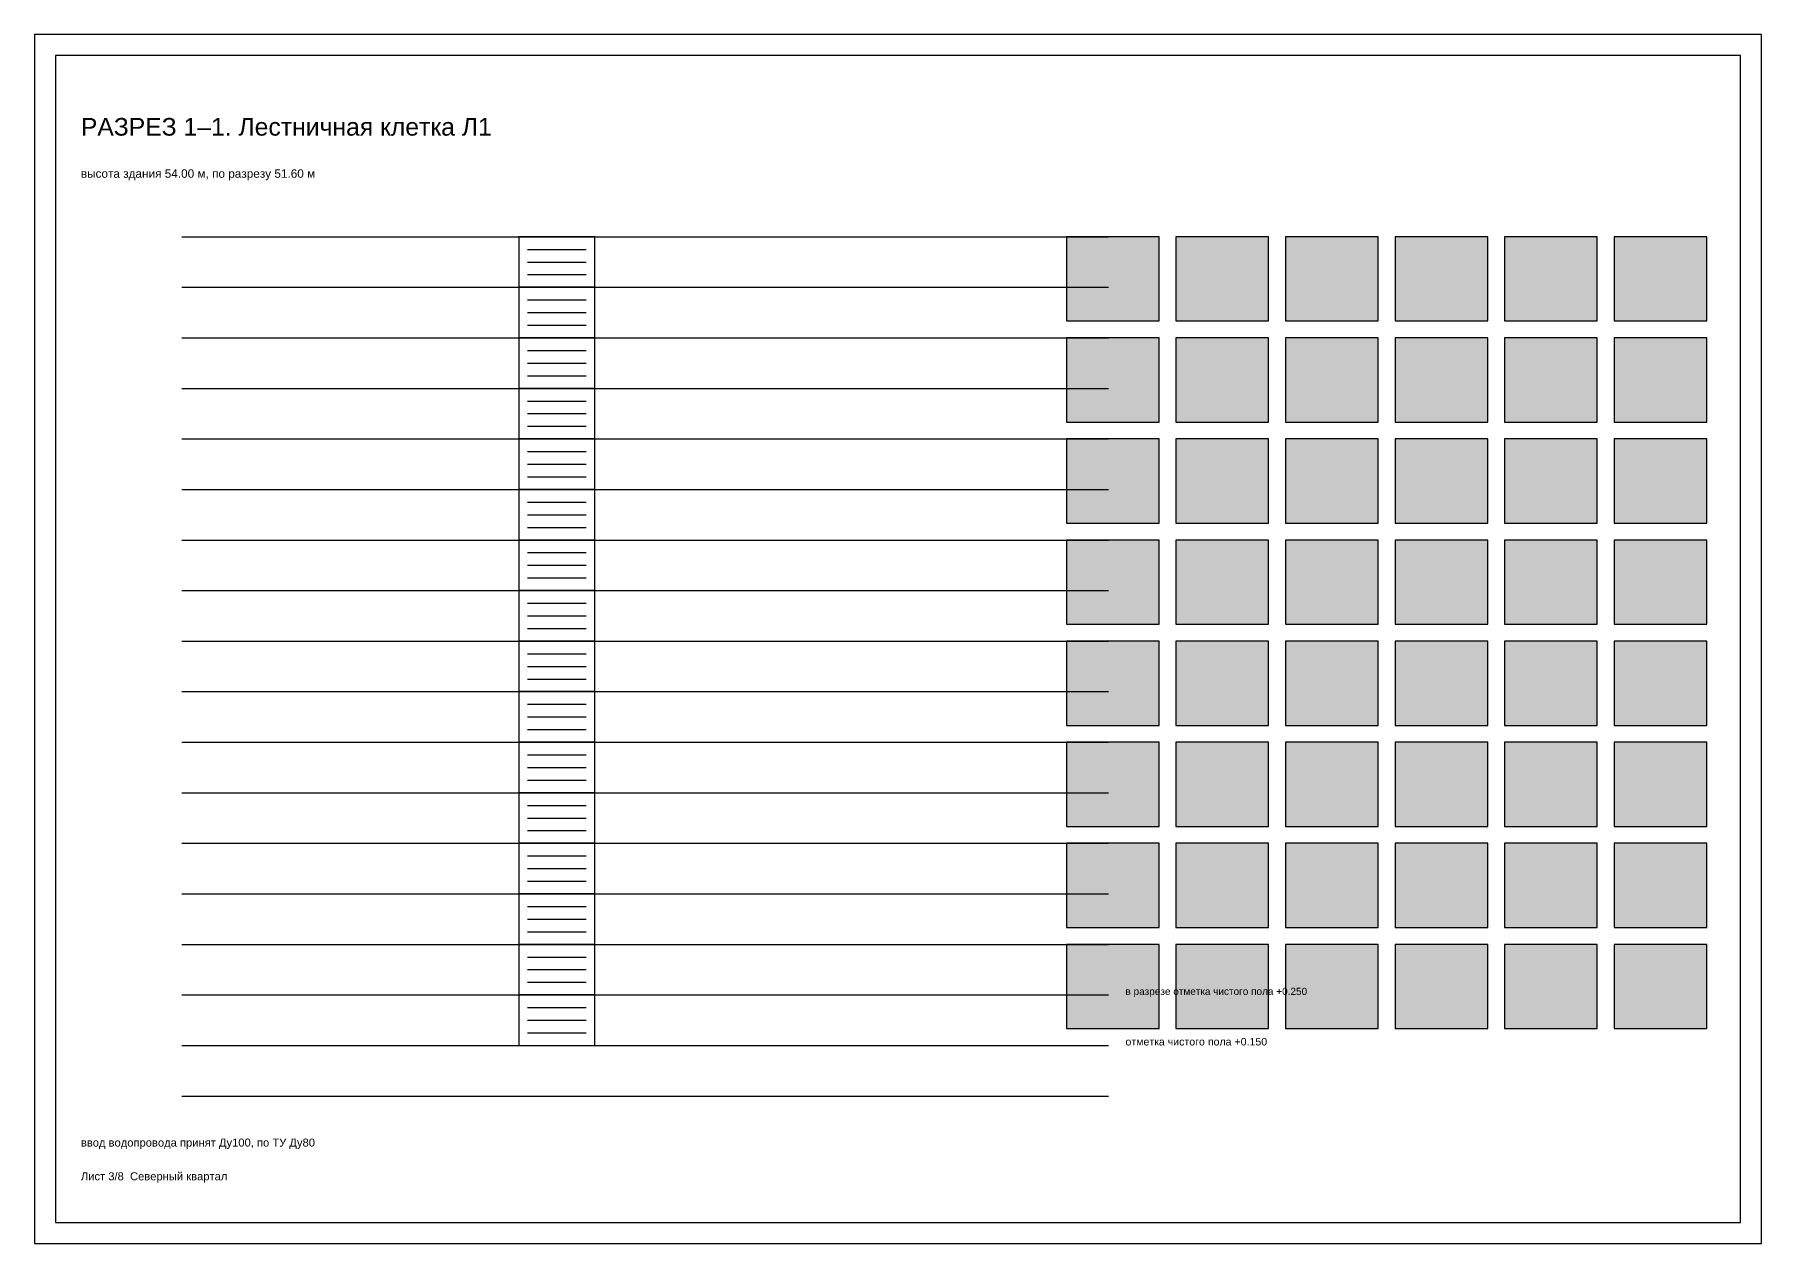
# Model space of a CAD drawing. Header units: millimetres. Extents: x 5 to 3395, y 5 to 292.
# Drawn here: x 860 to 1270, y 5 to 292 of the extents above; entities that cross this region are included whole.
import ezdxf

# ---------------------------------------------------------------- set-up
doc = ezdxf.new("R2010")
doc.units = ezdxf.units.MM
for name, color, linetype in [('DIM', 3, 'Continuous'), ('GRAPH', 7, 'Continuous'), ('TABLE', 5, 'Continuous'), ('TABLE_FILL', 8, 'Continuous'), ('TEXT', 2, 'Continuous')]:
    doc.layers.add(name, color=color, linetype=linetype)
doc.styles.get("Standard").update_dxf_attribs({"font": 'arial.ttf'})

msp = doc.modelspace()

# ---------------------------------------------------------------- hatches: boundary and pattern name
at = {"layer": 'TABLE_FILL'}
for points in [[(1105, 224), (1127, 224), (1127, 244), (1105, 244)], [(1131, 224), (1153, 224), (1153, 244), (1131, 244)], [(1157, 224), (1179, 224), (1179, 244), (1157, 244)], [(1183, 224), (1205, 224), (1205, 244), (1183, 244)], [(1209, 224), (1231, 224), (1231, 244), (1209, 244)], [(1235, 224), (1257, 224), (1257, 244), (1235, 244)], [(1105, 200), (1127, 200), (1127, 220), (1105, 220)], [(1131, 200), (1153, 200), (1153, 220), (1131, 220)], [(1157, 200), (1179, 200), (1179, 220), (1157, 220)], [(1183, 200), (1205, 200), (1205, 220), (1183, 220)], [(1209, 200), (1231, 200), (1231, 220), (1209, 220)], [(1235, 200), (1257, 200), (1257, 220), (1235, 220)], [(1105, 176), (1127, 176), (1127, 196), (1105, 196)], [(1131, 176), (1153, 176), (1153, 196), (1131, 196)], [(1157, 176), (1179, 176), (1179, 196), (1157, 196)], [(1183, 176), (1205, 176), (1205, 196), (1183, 196)], [(1209, 176), (1231, 176), (1231, 196), (1209, 196)], [(1235, 176), (1257, 176), (1257, 196), (1235, 196)], [(1105, 152), (1127, 152), (1127, 172), (1105, 172)], [(1131, 152), (1153, 152), (1153, 172), (1131, 172)], [(1157, 152), (1179, 152), (1179, 172), (1157, 172)], [(1183, 152), (1205, 152), (1205, 172), (1183, 172)], [(1209, 152), (1231, 152), (1231, 172), (1209, 172)], [(1235, 152), (1257, 152), (1257, 172), (1235, 172)], [(1105, 128), (1127, 128), (1127, 148), (1105, 148)], [(1131, 128), (1153, 128), (1153, 148), (1131, 148)], [(1157, 128), (1179, 128), (1179, 148), (1157, 148)], [(1183, 128), (1205, 128), (1205, 148), (1183, 148)], [(1209, 128), (1231, 128), (1231, 148), (1209, 148)], [(1235, 128), (1257, 128), (1257, 148), (1235, 148)], [(1105, 104), (1127, 104), (1127, 124), (1105, 124)], [(1131, 104), (1153, 104), (1153, 124), (1131, 124)], [(1157, 104), (1179, 104), (1179, 124), (1157, 124)], [(1183, 104), (1205, 104), (1205, 124), (1183, 124)], [(1209, 104), (1231, 104), (1231, 124), (1209, 124)], [(1235, 104), (1257, 104), (1257, 124), (1235, 124)], [(1105, 80), (1127, 80), (1127, 100), (1105, 100)], [(1131, 80), (1153, 80), (1153, 100), (1131, 100)], [(1157, 80), (1179, 80), (1179, 100), (1157, 100)], [(1183, 80), (1205, 80), (1205, 100), (1183, 100)], [(1209, 80), (1231, 80), (1231, 100), (1209, 100)], [(1235, 80), (1257, 80), (1257, 100), (1235, 100)], [(1105, 56), (1127, 56), (1127, 76), (1105, 76)], [(1131, 56), (1153, 56), (1153, 76), (1131, 76)], [(1157, 56), (1179, 56), (1179, 76), (1157, 76)], [(1183, 56), (1205, 56), (1205, 76), (1183, 76)], [(1209, 56), (1231, 56), (1231, 76), (1209, 76)], [(1235, 56), (1257, 56), (1257, 76), (1235, 76)]]:
    msp.add_hatch(color=7, dxfattribs=at).paths.add_polyline_path(points)

# ---------------------------------------------------------------- linework, layer by layer
at = {"layer": 'DIM'}
for p, q in [((895, 244), (1115, 244)), ((895, 52), (1115, 52))]:
    msp.add_line(p, q, dxfattribs=at)
at = {"layer": 'GRAPH'}
for p, q in [((1265, 287), (865, 287)), ((865, 287), (865, 10)), ((1265, 10), (1265, 287)), ((895, 244), (1115, 244)), ((993, 244), (975, 244)), ((975, 244), (975, 232)), ((993, 232), (993, 244)), ((1127, 244), (1105, 244)), ((1105, 244), (1105, 224)), ((1127, 224), (1127, 244)), ((1153, 244), (1131, 244)), ((1131, 244), (1131, 224)), ((1153, 224), (1153, 244)), ((1179, 244), (1157, 244)), ((1157, 244), (1157, 224)), ((1179, 224), (1179, 244)), ((1205, 244), (1183, 244)), ((1183, 244), (1183, 224)), ((1205, 224), (1205, 244)), ((1231, 244), (1209, 244)), ((1209, 244), (1209, 224)), ((1231, 224), (1231, 244)), ((1257, 244), (1235, 244)), ((1235, 244), (1235, 224)), ((1257, 224), (1257, 244)), ((977, 241), (991, 241)), ((977, 238), (991, 238)), ((977, 235), (991, 235)), ((895, 232), (1115, 232)), ((993, 232), (975, 232)), ((975, 232), (975, 220)), ((975, 232), (993, 232)), ((993, 220), (993, 232)), ((977, 229), (991, 229)), ((977, 226), (991, 226)), ((977, 223), (991, 223)), ((1105, 224), (1127, 224)), ((1131, 224), (1153, 224)), ((1157, 224), (1179, 224)), ((1183, 224), (1205, 224)), ((1209, 224), (1231, 224)), ((1235, 224), (1257, 224)), ((895, 220), (1115, 220)), ((993, 220), (975, 220)), ((975, 220), (975, 208)), ((975, 220), (993, 220)), ((993, 208), (993, 220)), ((1127, 220), (1105, 220)), ((1105, 220), (1105, 200)), ((1127, 200), (1127, 220)), ((1153, 220), (1131, 220)), ((1131, 220), (1131, 200)), ((1153, 200), (1153, 220)), ((1179, 220), (1157, 220)), ((1157, 220), (1157, 200)), ((1179, 200), (1179, 220)), ((1205, 220), (1183, 220)), ((1183, 220), (1183, 200)), ((1205, 200), (1205, 220)), ((1231, 220), (1209, 220)), ((1209, 220), (1209, 200)), ((1231, 200), (1231, 220)), ((1257, 220), (1235, 220)), ((1235, 220), (1235, 200)), ((1257, 200), (1257, 220)), ((977, 217), (991, 217)), ((977, 214), (991, 214)), ((977, 211), (991, 211)), ((895, 208), (1115, 208)), ((993, 208), (975, 208)), ((975, 208), (975, 196)), ((975, 208), (993, 208)), ((977, 205), (991, 205)), ((993, 196), (993, 208)), ((977, 202), (991, 202)), ((977, 199), (991, 199)), ((1105, 200), (1127, 200)), ((1131, 200), (1153, 200)), ((1157, 200), (1179, 200)), ((1183, 200), (1205, 200)), ((1209, 200), (1231, 200)), ((1235, 200), (1257, 200)), ((895, 196), (1115, 196)), ((993, 196), (975, 196)), ((975, 196), (975, 184)), ((975, 196), (993, 196)), ((977, 193), (991, 193)), ((993, 184), (993, 196)), ((1127, 196), (1105, 196)), ((1105, 196), (1105, 176)), ((1127, 176), (1127, 196)), ((1153, 196), (1131, 196)), ((1131, 196), (1131, 176)), ((1153, 176), (1153, 196)), ((1179, 196), (1157, 196)), ((1157, 196), (1157, 176)), ((1179, 176), (1179, 196)), ((1205, 196), (1183, 196)), ((1183, 196), (1183, 176)), ((1205, 176), (1205, 196)), ((1231, 196), (1209, 196)), ((1209, 196), (1209, 176)), ((1231, 176), (1231, 196)), ((1257, 196), (1235, 196)), ((1235, 196), (1235, 176)), ((1257, 176), (1257, 196)), ((977, 190), (991, 190)), ((977, 187), (991, 187)), ((895, 184), (1115, 184)), ((993, 184), (975, 184)), ((975, 184), (975, 172)), ((975, 184), (993, 184)), ((977, 181), (991, 181)), ((993, 172), (993, 184)), ((977, 178), (991, 178)), ((977, 175), (991, 175)), ((1105, 176), (1127, 176)), ((1131, 176), (1153, 176)), ((1157, 176), (1179, 176)), ((1183, 176), (1205, 176)), ((1209, 176), (1231, 176)), ((1235, 176), (1257, 176)), ((895, 172), (1115, 172)), ((993, 172), (975, 172)), ((975, 172), (975, 160)), ((975, 172), (993, 172)), ((977, 169), (991, 169)), ((993, 160), (993, 172)), ((1127, 172), (1105, 172)), ((1105, 172), (1105, 152)), ((1127, 152), (1127, 172)), ((1153, 172), (1131, 172)), ((1131, 172), (1131, 152)), ((1153, 152), (1153, 172)), ((1179, 172), (1157, 172)), ((1157, 172), (1157, 152)), ((1179, 152), (1179, 172)), ((1205, 172), (1183, 172)), ((1183, 172), (1183, 152)), ((1205, 152), (1205, 172)), ((1231, 172), (1209, 172)), ((1209, 172), (1209, 152)), ((1231, 152), (1231, 172)), ((1257, 172), (1235, 172)), ((1235, 172), (1235, 152)), ((1257, 152), (1257, 172)), ((977, 166), (991, 166)), ((895, 160), (1115, 160)), ((993, 160), (975, 160)), ((975, 160), (975, 148)), ((975, 160), (993, 160)), ((977, 163), (991, 163)), ((993, 148), (993, 160)), ((977, 157), (991, 157)), ((977, 154), (991, 154)), ((1105, 152), (1127, 152)), ((1131, 152), (1153, 152)), ((1157, 152), (1179, 152)), ((1183, 152), (1205, 152)), ((1209, 152), (1231, 152)), ((1235, 152), (1257, 152)), ((895, 148), (1115, 148)), ((993, 148), (975, 148)), ((975, 148), (975, 136)), ((975, 148), (993, 148)), ((977, 151), (991, 151)), ((993, 136), (993, 148)), ((1127, 148), (1105, 148)), ((1105, 148), (1105, 128)), ((1127, 128), (1127, 148)), ((1153, 148), (1131, 148)), ((1131, 148), (1131, 128)), ((1153, 128), (1153, 148)), ((1179, 148), (1157, 148)), ((1157, 148), (1157, 128)), ((1179, 128), (1179, 148)), ((1205, 148), (1183, 148)), ((1183, 148), (1183, 128)), ((1205, 128), (1205, 148)), ((1231, 148), (1209, 148)), ((1209, 148), (1209, 128)), ((1231, 128), (1231, 148)), ((1257, 148), (1235, 148)), ((1235, 148), (1235, 128)), ((1257, 128), (1257, 148)), ((977, 145), (991, 145)), ((977, 142), (991, 142)), ((895, 136), (1115, 136)), ((993, 136), (975, 136)), ((975, 136), (975, 124)), ((975, 136), (993, 136)), ((977, 139), (991, 139)), ((993, 124), (993, 136)), ((977, 133), (991, 133)), ((977, 130), (991, 130)), ((1105, 128), (1127, 128)), ((1131, 128), (1153, 128)), ((1157, 128), (1179, 128)), ((1183, 128), (1205, 128)), ((1209, 128), (1231, 128)), ((1235, 128), (1257, 128)), ((895, 124), (1115, 124)), ((993, 124), (975, 124)), ((975, 124), (975, 112)), ((975, 124), (993, 124)), ((977, 127), (991, 127)), ((993, 112), (993, 124)), ((1127, 124), (1105, 124)), ((1105, 124), (1105, 104)), ((1127, 104), (1127, 124)), ((1153, 124), (1131, 124)), ((1131, 124), (1131, 104)), ((1153, 104), (1153, 124)), ((1179, 124), (1157, 124)), ((1157, 124), (1157, 104)), ((1179, 104), (1179, 124)), ((1205, 124), (1183, 124)), ((1183, 124), (1183, 104)), ((1205, 104), (1205, 124)), ((1231, 124), (1209, 124)), ((1209, 124), (1209, 104)), ((1231, 104), (1231, 124)), ((1257, 124), (1235, 124)), ((1235, 124), (1235, 104)), ((1257, 104), (1257, 124)), ((977, 121), (991, 121)), ((977, 118), (991, 118)), ((977, 115), (991, 115)), ((895, 112), (1115, 112)), ((993, 112), (975, 112)), ((975, 112), (975, 100)), ((975, 112), (993, 112)), ((993, 100), (993, 112)), ((977, 109), (991, 109)), ((977, 106), (991, 106)), ((977, 103), (991, 103)), ((1105, 104), (1127, 104)), ((1131, 104), (1153, 104)), ((1157, 104), (1179, 104)), ((1183, 104), (1205, 104)), ((1209, 104), (1231, 104)), ((1235, 104), (1257, 104)), ((895, 100), (1115, 100)), ((993, 100), (975, 100)), ((975, 100), (975, 88)), ((975, 100), (993, 100)), ((993, 88), (993, 100)), ((1127, 100), (1105, 100)), ((1105, 100), (1105, 80)), ((1127, 80), (1127, 100)), ((1153, 100), (1131, 100)), ((1131, 100), (1131, 80)), ((1153, 80), (1153, 100)), ((1179, 100), (1157, 100)), ((1157, 100), (1157, 80)), ((1179, 80), (1179, 100)), ((1205, 100), (1183, 100)), ((1183, 100), (1183, 80)), ((1205, 80), (1205, 100)), ((1231, 100), (1209, 100)), ((1209, 100), (1209, 80)), ((1231, 80), (1231, 100)), ((1257, 100), (1235, 100)), ((1235, 100), (1235, 80)), ((1257, 80), (1257, 100)), ((977, 97), (991, 97)), ((977, 94), (991, 94)), ((977, 91), (991, 91)), ((895, 88), (1115, 88)), ((993, 88), (975, 88)), ((975, 88), (975, 76)), ((975, 88), (993, 88)), ((993, 76), (993, 88)), ((977, 85), (991, 85)), ((977, 82), (991, 82)), ((977, 79), (991, 79)), ((1105, 80), (1127, 80)), ((1131, 80), (1153, 80)), ((1157, 80), (1179, 80)), ((1183, 80), (1205, 80)), ((1209, 80), (1231, 80)), ((1235, 80), (1257, 80)), ((895, 76), (1115, 76)), ((993, 76), (975, 76)), ((975, 76), (975, 64)), ((975, 76), (993, 76)), ((993, 64), (993, 76)), ((1127, 76), (1105, 76)), ((1105, 76), (1105, 56)), ((1127, 56), (1127, 76)), ((1153, 76), (1131, 76)), ((1131, 76), (1131, 56)), ((1153, 56), (1153, 76)), ((1179, 76), (1157, 76)), ((1157, 76), (1157, 56)), ((1179, 56), (1179, 76)), ((1205, 76), (1183, 76)), ((1183, 76), (1183, 56)), ((1205, 56), (1205, 76)), ((1231, 76), (1209, 76)), ((1209, 76), (1209, 56)), ((1231, 56), (1231, 76)), ((1257, 76), (1235, 76)), ((1235, 76), (1235, 56)), ((1257, 56), (1257, 76)), ((977, 73), (991, 73)), ((977, 70), (991, 70)), ((977, 67), (991, 67)), ((895, 64), (1115, 64)), ((993, 64), (975, 64)), ((975, 64), (975, 52)), ((975, 64), (993, 64)), ((993, 52), (993, 64)), ((977, 61), (991, 61)), ((977, 58), (991, 58)), ((977, 55), (991, 55)), ((1105, 56), (1127, 56)), ((1131, 56), (1153, 56)), ((1157, 56), (1179, 56)), ((1183, 56), (1205, 56)), ((1209, 56), (1231, 56)), ((1235, 56), (1257, 56)), ((895, 52), (1115, 52)), ((975, 52), (993, 52)), ((895, 40), (1115, 40)), ((865, 10), (1265, 10))]:
    msp.add_line(p, q, dxfattribs=at)
msp.add_lwpolyline([(860, 5), (1270, 5), (1270, 292), (860, 292)], close=True, dxfattribs=at)

# ---------------------------------------------------------------- texts
at = {"layer": 'DIM'}
for s, height, p in [('высота здания 54.00 м, по разрезу 51.60 м', 2, (871, 258)), ('в разрезе отметка чистого пола +0.250', 1.7, (1119, 64)), ('отметка чистого пола +0.150', 1.8, (1119, 52))]:
    msp.add_text(s, height=height, dxfattribs=at).set_placement(p)
at = {"layer": 'TABLE'}
msp.add_text('ввод водопровода принят Ду100, по ТУ Ду80', height=1.9, dxfattribs=at).set_placement((871, 28))
at = {"layer": 'TEXT'}
for s, height, p in [('РАЗРЕЗ 1–1. Лестничная клетка Л1', 4.2, (871, 268)), ('Лист 3/8  Северный квартал', 1.9, (871, 20))]:
    msp.add_text(s, height=height, dxfattribs=at).set_placement(p)

doc.saveas('drawing.dxf')
